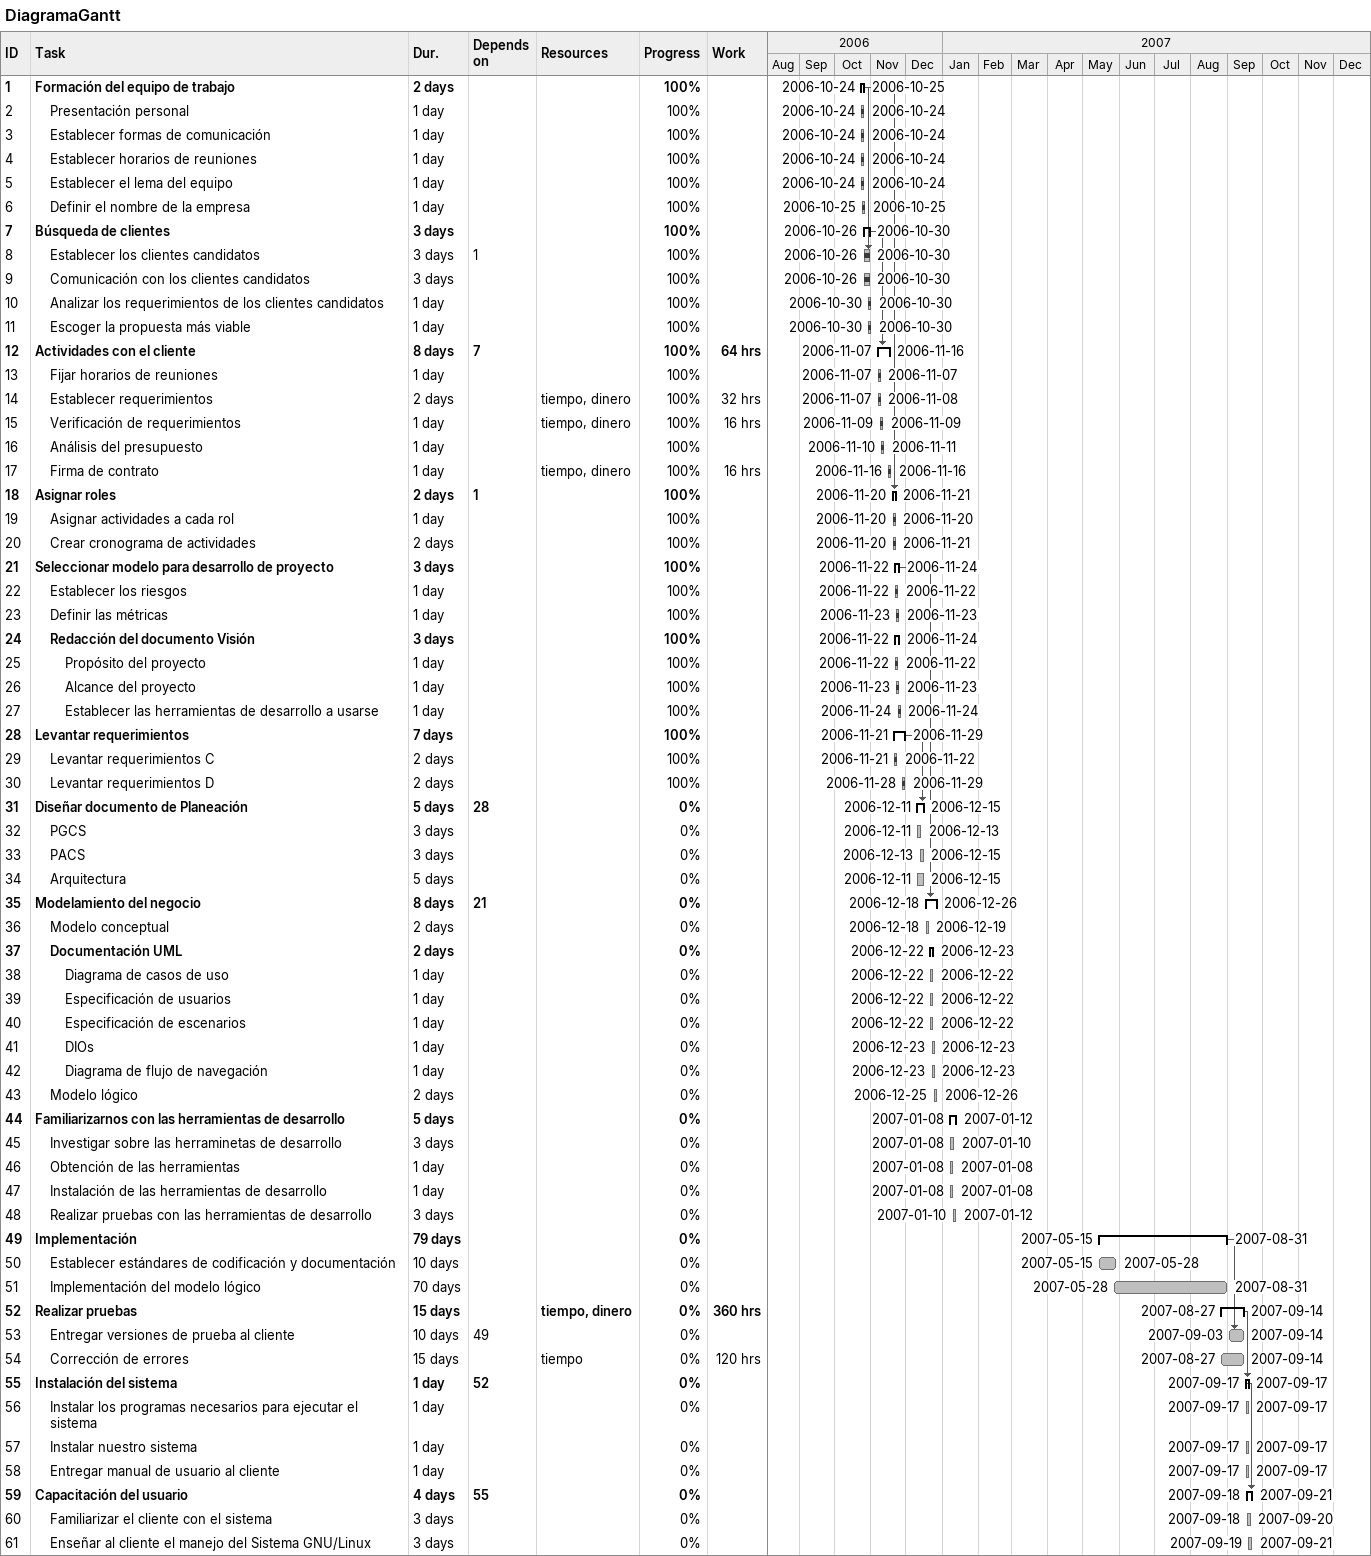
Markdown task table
DiagramaGantt

| ID | Level | Task | Duration | Start | Finish | Predecessors | Resources | % complete | Work (h) |
|---|---|---|---|---|---|---|---|---|---|
| 1 | 1 | **Formación del equipo de trabajo** | 2d | 2006-10-24 | 2006-10-25 |  |  | 100 |  |
| 2 | 2 | Presentación personal | 1d | 2006-10-24 | 2006-10-24 |  |  | 100 |  |
| 3 | 2 | Establecer formas de comunicación | 1d | 2006-10-24 | 2006-10-24 |  |  | 100 |  |
| 4 | 2 | Establecer horarios de reuniones | 1d | 2006-10-24 | 2006-10-24 |  |  | 100 |  |
| 5 | 2 | Establecer el lema del equipo | 1d | 2006-10-24 | 2006-10-24 |  |  | 100 |  |
| 6 | 2 | Definir el nombre de la empresa | 1d | 2006-10-25 | 2006-10-25 |  |  | 100 |  |
| 7 | 1 | **Búsqueda de clientes** | 3d | 2006-10-26 | 2006-10-30 |  |  | 100 |  |
| 8 | 2 | Establecer los clientes candidatos | 3d | 2006-10-26 | 2006-10-30 | 1 |  | 100 |  |
| 9 | 2 | Comunicación con los clientes candidatos | 3d | 2006-10-26 | 2006-10-30 |  |  | 100 |  |
| 10 | 2 | Analizar los requerimientos de los clientes candidatos | 1d | 2006-10-30 | 2006-10-30 |  |  | 100 |  |
| 11 | 2 | Escoger la propuesta más viable | 1d | 2006-10-30 | 2006-10-30 |  |  | 100 |  |
| 12 | 1 | **Actividades con el cliente** | 8d | 2006-11-07 | 2006-11-16 | 7 |  | 100 | 64 |
| 13 | 2 | Fijar horarios de reuniones | 1d | 2006-11-07 | 2006-11-07 |  |  | 100 |  |
| 14 | 2 | Establecer requerimientos | 2d | 2006-11-07 | 2006-11-08 |  | tiempo, dinero | 100 | 32 |
| 15 | 2 | Verificación de requerimientos | 1d | 2006-11-09 | 2006-11-09 |  | tiempo, dinero | 100 | 16 |
| 16 | 2 | Análisis del presupuesto | 1d | 2006-11-10 | 2006-11-11 |  |  | 100 |  |
| 17 | 2 | Firma de contrato | 1d | 2006-11-16 | 2006-11-16 |  | tiempo, dinero | 100 | 16 |
| 18 | 1 | **Asignar roles** | 2d | 2006-11-20 | 2006-11-21 | 1 |  | 100 |  |
| 19 | 2 | Asignar actividades a cada rol | 1d | 2006-11-20 | 2006-11-20 |  |  | 100 |  |
| 20 | 2 | Crear cronograma de actividades | 2d | 2006-11-20 | 2006-11-21 |  |  | 100 |  |
| 21 | 1 | **Seleccionar modelo para desarrollo de proyecto** | 3d | 2006-11-22 | 2006-11-24 |  |  | 100 |  |
| 22 | 2 | Establecer los riesgos | 1d | 2006-11-22 | 2006-11-22 |  |  | 100 |  |
| 23 | 2 | Definir las métricas | 1d | 2006-11-23 | 2006-11-23 |  |  | 100 |  |
| 24 | 2 | **Redacción del documento Visión** | 3d | 2006-11-22 | 2006-11-24 |  |  | 100 |  |
| 25 | 3 | Propósito del proyecto | 1d | 2006-11-22 | 2006-11-22 |  |  | 100 |  |
| 26 | 3 | Alcance del proyecto | 1d | 2006-11-23 | 2006-11-23 |  |  | 100 |  |
| 27 | 3 | Establecer las herramientas de desarrollo a usarse | 1d | 2006-11-24 | 2006-11-24 |  |  | 100 |  |
| 28 | 1 | **Levantar requerimientos** | 7d | 2006-11-21 | 2006-11-29 |  |  | 100 |  |
| 29 | 2 | Levantar requerimientos C | 2d | 2006-11-21 | 2006-11-22 |  |  | 100 |  |
| 30 | 2 | Levantar requerimientos D | 2d | 2006-11-28 | 2006-11-29 |  |  | 100 |  |
| 31 | 1 | **Diseñar documento de Planeación** | 5d | 2006-12-11 | 2006-12-15 | 28 |  | 0 |  |
| 32 | 2 | PGCS | 3d | 2006-12-11 | 2006-12-13 |  |  | 0 |  |
| 33 | 2 | PACS | 3d | 2006-12-13 | 2006-12-15 |  |  | 0 |  |
| 34 | 2 | Arquitectura | 5d | 2006-12-11 | 2006-12-15 |  |  | 0 |  |
| 35 | 1 | **Modelamiento del negocio** | 8d | 2006-12-18 | 2006-12-26 | 21 |  | 0 |  |
| 36 | 2 | Modelo conceptual | 2d | 2006-12-18 | 2006-12-19 |  |  | 0 |  |
| 37 | 2 | **Documentación UML** | 2d | 2006-12-22 | 2006-12-23 |  |  | 0 |  |
| 38 | 3 | Diagrama de casos de uso | 1d | 2006-12-22 | 2006-12-22 |  |  | 0 |  |
| 39 | 3 | Especificación de usuarios | 1d | 2006-12-22 | 2006-12-22 |  |  | 0 |  |
| 40 | 3 | Especificación de escenarios | 1d | 2006-12-22 | 2006-12-22 |  |  | 0 |  |
| 41 | 3 | DIOs | 1d | 2006-12-23 | 2006-12-23 |  |  | 0 |  |
| 42 | 3 | Diagrama de flujo de navegación | 1d | 2006-12-23 | 2006-12-23 |  |  | 0 |  |
| 43 | 2 | Modelo lógico | 2d | 2006-12-25 | 2006-12-26 |  |  | 0 |  |
| 44 | 1 | **Familiarizarnos con las herramientas de desarrollo** | 5d | 2007-01-08 | 2007-01-12 |  |  | 0 |  |
| 45 | 2 | Investigar sobre las herraminetas de desarrollo | 3d | 2007-01-08 | 2007-01-10 |  |  | 0 |  |
| 46 | 2 | Obtención de las herramientas | 1d | 2007-01-08 | 2007-01-08 |  |  | 0 |  |
| 47 | 2 | Instalación de las herramientas de desarrollo | 1d | 2007-01-08 | 2007-01-08 |  |  | 0 |  |
| 48 | 2 | Realizar pruebas con las herramientas de desarrollo | 3d | 2007-01-10 | 2007-01-12 |  |  | 0 |  |
| 49 | 1 | **Implementación** | 79d | 2007-05-15 | 2007-08-31 |  |  | 0 |  |
| 50 | 2 | Establecer estándares de codificación y documentación | 10d | 2007-05-15 | 2007-05-28 |  |  | 0 |  |
| 51 | 2 | Implementación del modelo lógico | 70d | 2007-05-28 | 2007-08-31 |  |  | 0 |  |
| 52 | 1 | **Realizar pruebas** | 15d | 2007-08-27 | 2007-09-14 |  | tiempo, dinero | 0 | 360 |
| 53 | 2 | Entregar versiones de prueba al cliente | 10d | 2007-09-03 | 2007-09-14 | 49 |  | 0 |  |
| 54 | 2 | Corrección de errores | 15d | 2007-08-27 | 2007-09-14 |  | tiempo | 0 | 120 |
| 55 | 1 | **Instalación del sistema** | 1d | 2007-09-17 | 2007-09-17 | 52 |  | 0 |  |
| 56 | 2 | Instalar los programas necesarios para ejecutar el sistema | 1d | 2007-09-17 | 2007-09-17 |  |  | 0 |  |
| 57 | 2 | Instalar nuestro sistema | 1d | 2007-09-17 | 2007-09-17 |  |  | 0 |  |
| 58 | 2 | Entregar manual de usuario al cliente | 1d | 2007-09-17 | 2007-09-17 |  |  | 0 |  |
| 59 | 1 | **Capacitación del usuario** | 4d | 2007-09-18 | 2007-09-21 | 55 |  | 0 |  |
| 60 | 2 | Familiarizar el cliente con el sistema | 3d | 2007-09-18 | 2007-09-20 |  |  | 0 |  |
| 61 | 2 | Enseñar al cliente el manejo del Sistema GNU/Linux | 3d | 2007-09-19 | 2007-09-21 |  |  | 0 |  |
